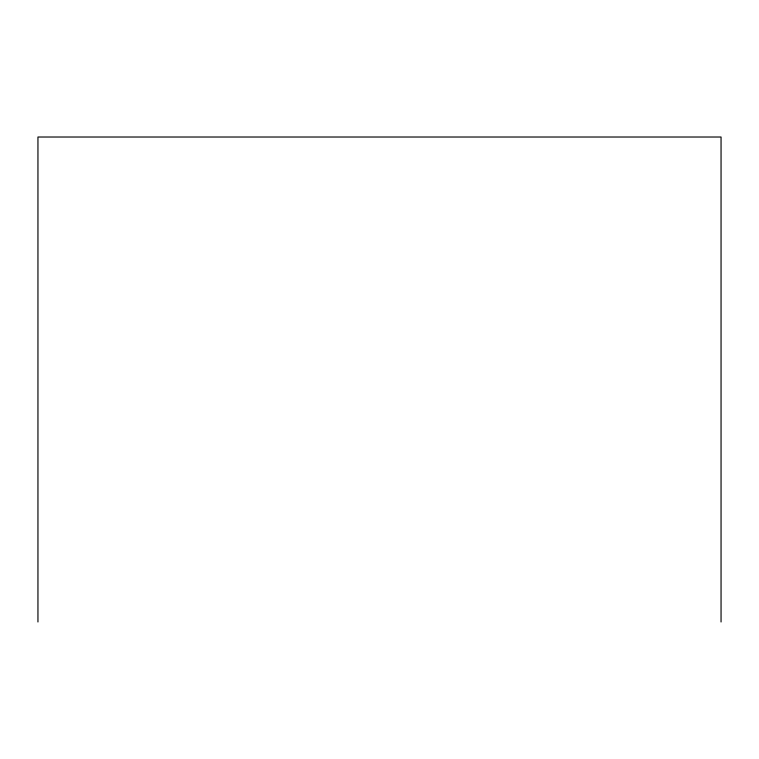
<?xml version="1.0" encoding="UTF-8"?>
<svg xmlns="http://www.w3.org/2000/svg" width="759" height="759" viewBox="0 0 759 759"><rect width="100%" height="100%" fill="white"/><g stroke="black" fill="none" stroke-linecap="round" stroke-linejoin="round"><path stroke-width="1.14" d="M721.05 621.982L721.05 137.018L37.95 137.018L37.95 621.982"/></g></svg>
